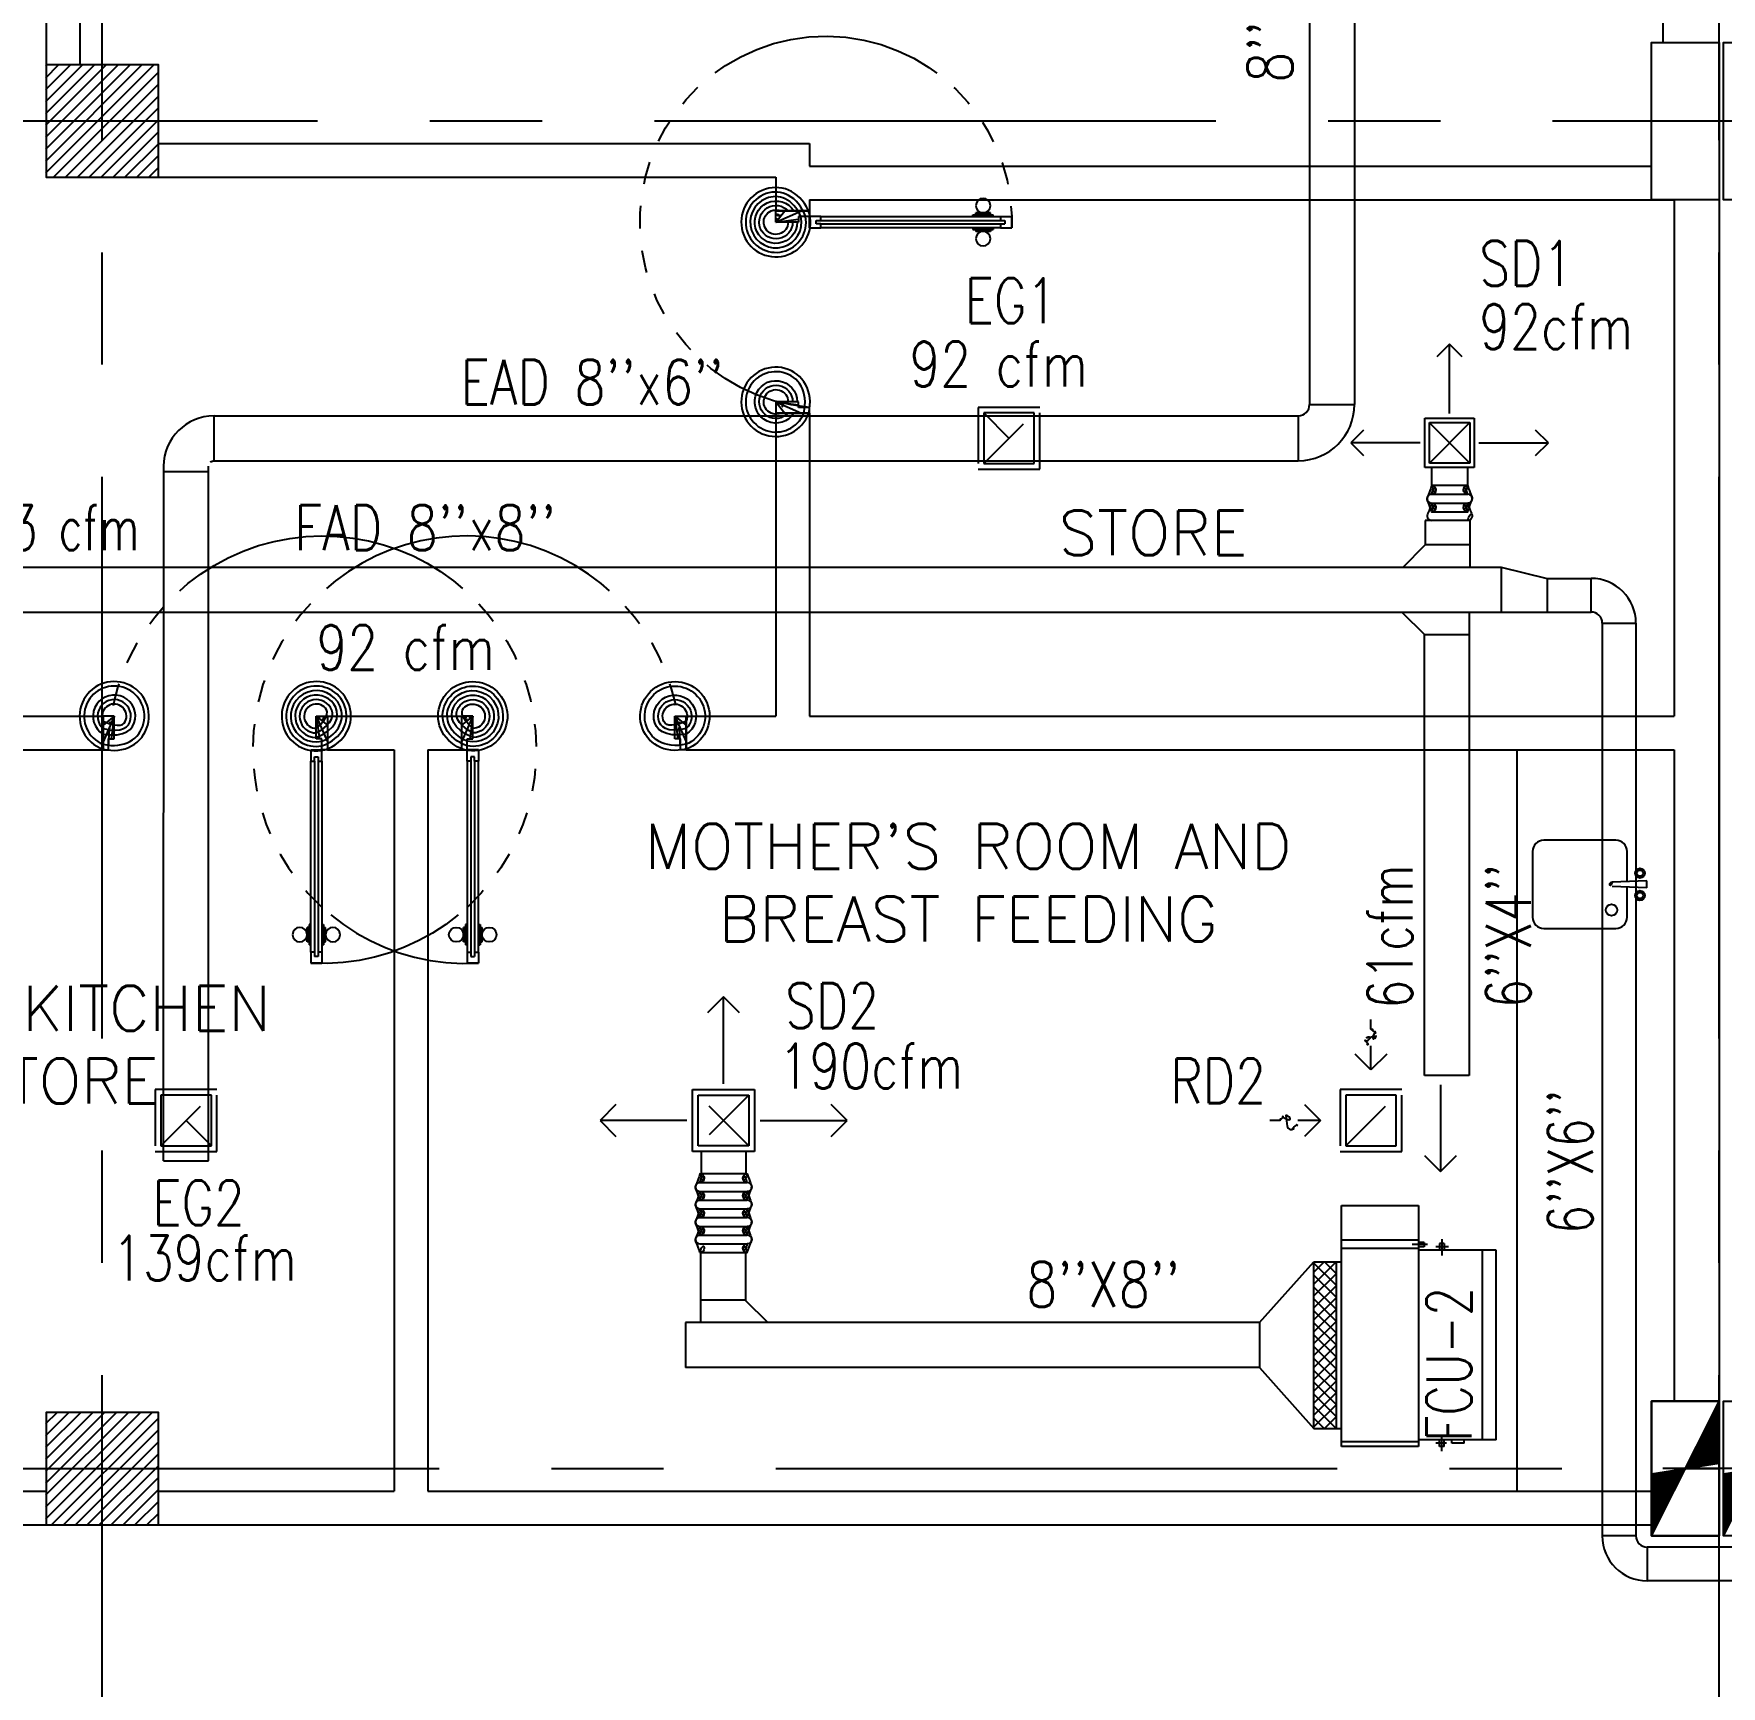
# Model space of a CAD drawing. Extents: x 417866029 to 417866302, y 43498045 to 43498122.
# Drawn here: x 417866045.9 to 417866053.41, y 43498081.62 to 43498088.98 of the extents above; entities that cross this region are included whole.
import ezdxf
from ezdxf.enums import TextEntityAlignment as Align

# ---------------------------------------------------------------- set-up
doc = ezdxf.new("R2010")
doc.units = 0
doc.header["$MEASUREMENT"] = 0
doc.linetypes.add('CENTERX2', pattern=[4, 2.5, -0.5, 0.5, -0.5])
doc.linetypes.add('HIDDEN', pattern=[0.375, 0.25, -0.125])
doc.layers.get('0').update_dxf_attribs({"linetype": 'CONTINUOUS'})
for name, color, linetype in [('AXES', 11, 'CENTERX2'), ('COL', 7, 'CONTINUOUS'), ('DOOR', 9, 'CONTINUOUS'), ('DUCT', 6, 'CONTINUOUS'), ('EXDUCT', 10, 'CONTINUOUS'), ('FCU', 6, 'CONTINUOUS'), ('HAT', 11, 'CONTINUOUS'), ('M-AC-FLEX', 7, 'CONTINUOUS'), ('M-EGU.', 2, 'CONTINUOUS'), ('M-TEXT', 2, 'CONTINUOUS'), ('NON-MEDICAL', 9, 'CONTINUOUS'), ('RM-NAME', 9, 'CONTINUOUS'), ('WALL', 9, 'CONTINUOUS')]:
    doc.layers.add(name, color=color, linetype=linetype)
doc.styles.add('ROMANS', font='ROMANS.shx', dxfattribs={"width": 0.6})

# ---------------------------------------------------------------- blocks, each defined once
blk = doc.blocks.new('DOOR90')
at = {"layer": 'DOOR', "color": 7, "linetype": 'ByBlock'}
for p, q in [((-150, 0), (0, 0)), ((-150, 0), (-150, -25)), ((0, -50), (-113.7, 0)), ((0, -50), (-40.1, 0)), ((0, -50), (0, 0)), ((-1000, -25), (-1050, -25)), ((-1050, -75), (-1050, -25)), ((-1050, -25), (-1050, -75)), ((-1000, -75), (-1050, -75)), ((-1000, -42), (-1020, -42)), ((-1020, -42), (-1020, -58)), ((-1000, -58), (-1020, -58)), ((-1000, -25), (-1000, -42)), ((-1000, -58), (-1000, -75)), ((-877.6, -17.8), (-967.6, -17.8)), ((-967.6, -25), (-967.6, -17.8)), ((-967.6, -75), (-967.6, -82.2)), ((-955, -8.8), (-890.2, -8.8)), ((-955, -17.8), (-955, -8.8)), ((-955, -17.8), (-890.2, -17.8)), ((-890.2, -17.8), (-890.2, -8.8)), ((-877.6, -25), (-877.6, -17.8)), ((-877.6, -75), (-877.6, -82.2)), ((-200, -25), (-150, -25)), ((-200, -42), (-200, -25)), ((-180, -42), (-200, -42)), ((-200, -58), (-180, -58)), ((-200, -75), (-200, -58)), ((-150, -75), (-200, -75)), ((-180, -58), (-180, -42)), ((-150, -25), (-100, -25)), ((-150, -75), (-150, -25)), ((-100, -25), (-100, -50)), ((0, -50), (-100, -36.6)), ((-100, -50), (0, -50)), ((-877.6, -82.2), (-967.6, -82.2)), ((-955, -82.2), (-890.2, -82.2)), ((-955, -82.2), (-955, -91.2)), ((-955, -91.2), (-890.2, -91.2)), ((-890.2, -82.2), (-890.2, -91.2)), ((-150, -875), (-100, -875)), ((-150, -900), (-150, -875)), ((-150, -900), (0, -900)), ((0, -900), (-150, -900)), ((0, -850), (-113.7, -900)), ((-100, -875), (-100, -850)), ((0, -850), (-100, -863.4)), ((-100, -850), (0, -850)), ((0, -850), (-40.1, -900)), ((0, -850), (0, -900))]:
    blk.add_line(p, q, dxfattribs=at)
at = {"layer": 'DOOR', "linetype": 'ByBlock'}
for p, q in [((-200, -25), (-1000, -25)), ((-200, -42), (-1000, -42)), ((-200, -58), (-1000, -58)), ((-1000, -75), (-200, -75))]:
    blk.add_line(p, q, dxfattribs=at)
at = {"layer": 'DOOR', "color": 7, "linetype": 'ByBlock'}
for centre in [(-922.6, 23.5), (-922.6, -123.5)]:
    blk.add_circle(centre, 32.4, dxfattribs=at)
for centre, radius, start, end in [((0, -50), 154.4, 161.10529, 166.28577), ((0, -50), 94.4, 148.01819, 180), ((0, -50), 134.4, 158.15985, 169.28002), ((0, -50), 114.4, 154.08384, 167.37743), ((0, -50), 74.4, 137.77643, 180), ((0, -50), 54.4, 113.20738, 180), ((0, -50), 34.4, 90, 180), ((0, -50), 14.4, 90, 180), ((0, -850), 154.4, 193.71423, 198.89471), ((0, -850), 134.4, 190.71998, 201.84015), ((0, -850), 94.4, 180, 211.98181), ((0, -850), 74.4, 180, 222.22357), ((0, -850), 54.4, 180, 246.79262), ((0, -850), 34.4, 180, 270), ((0, -850), 14.4, 180, 270)]:
    blk.add_arc(centre, radius, start, end, dxfattribs=at)
at = {"layer": 'DOOR', "linetype": 'HIDDEN', "ltscale": 0.5}
blk.add_arc((-222.2, -50), 828.2, 178.27012, 275.00304, dxfattribs=at)
blk = doc.blocks.new('DOOR-10')
at = {"layer": 'DOOR', "color": 0, "linetype": 'ByBlock'}
for p, q in [((-25.7, 1100), (-75.7, 1100)), ((-75.7, 1100), (-25.7, 1100)), ((-75.7, 1050), (-75.7, 1100)), ((-42.7, 1070), (-58.7, 1070)), ((-58.7, 1050), (-58.7, 1070)), ((-42.7, 1050), (-42.7, 1070)), ((-25.7, 1050), (-25.7, 1100)), ((-82.9, 1005), (-91.9, 1005)), ((-91.9, 1005), (-91.9, 940.2)), ((-75.7, 1017.6), (-82.9, 1017.6)), ((-82.9, 927.6), (-82.9, 1017.6)), ((-82.9, 1005), (-82.9, 940.2)), ((-58.7, 1050), (-75.7, 1050)), ((-25.7, 1050), (-42.7, 1050)), ((-25.7, 1017.6), (-18.5, 1017.6)), ((-18.5, 927.6), (-18.5, 1017.6)), ((-18.5, 1005), (-9.5, 1005)), ((-18.5, 1005), (-18.5, 940.2)), ((-9.5, 1005), (-9.5, 940.2)), ((-82.9, 940.2), (-91.9, 940.2)), ((-75.7, 927.6), (-82.9, 927.6)), ((-25.7, 927.6), (-18.5, 927.6)), ((-18.5, 940.2), (-9.5, 940.2)), ((-75.7, 200), (-58.7, 200)), ((-75.7, 150), (-75.7, 200)), ((-58.7, 200), (-58.7, 180)), ((-58.7, 180), (-42.7, 180)), ((-42.7, 200), (-25.7, 200)), ((-42.7, 180), (-42.7, 200)), ((-25.7, 200), (-25.7, 150)), ((-1000.7, 0), (-1000.7, 150)), ((-1000.7, 150), (-975.7, 150)), ((-1000.7, 150), (-1000.7, 0)), ((-975.7, 150), (-975.7, 100)), ((-975.7, 100), (-950.7, 100)), ((-950.7, 100), (-950.7, 0)), ((-75.7, 150), (-25.7, 150)), ((-50.7, 100), (-50.7, 0)), ((-25.7, 100), (-50.7, 100)), ((-0.7, 150), (-25.7, 150)), ((-25.7, 150), (-25.7, 100)), ((-950.7, 0), (-1000.7, 0)), ((-50.7, 0), (-0.7, 0))]:
    blk.add_line(p, q, dxfattribs=at)
at = {"layer": 'DOOR', "linetype": 'ByBlock'}
for p, q in [((-75.7, 1050), (-75.7, 200)), ((-58.7, 200), (-58.7, 1050)), ((-42.7, 200), (-42.7, 1050)), ((-25.7, 200), (-25.7, 1050))]:
    blk.add_line(p, q, dxfattribs=at)
at = {"layer": 'DOOR', "color": 9, "linetype": 'ByBlock'}
for p, q in [((-950.7, 0), (-1000.7, 113.7)), ((-950.7, 0), (-964.1, 100)), ((-50.7, 0), (-0.7, 113.7)), ((-50.7, 0), (-37.3, 100)), ((-0.7, 0), (-0.7, 150)), ((-950.7, 0), (-1000.7, 40.1)), ((-50.7, 0), (-0.7, 40.1))]:
    blk.add_line(p, q, dxfattribs=at)
at = {"layer": 'DOOR', "color": 0, "linetype": 'ByBlock'}
for centre in [(-124.2, 972.6), (22.8, 972.6)]:
    blk.add_circle(centre, 32.4, dxfattribs=at)
at = {"layer": 'DOOR', "linetype": 'HIDDEN', "ltscale": 0.5}
blk.add_arc((-23.4, 149.1), 952.3, 93.14816, 179.94816, dxfattribs=at)
at = {"layer": 'DOOR', "color": 9, "linetype": 'ByBlock'}
for centre, radius, start, end in [((-950.7, 0), 154.4, 103.71423, 108.89471), ((-950.7, 0), 134.4, 100.71998, 111.84015), ((-950.7, 0), 94.4, 90, 121.98181), ((-50.7, 0), 94.4, 58.01819, 90), ((-50.7, 0), 134.4, 68.15985, 79.28002), ((-50.7, 0), 114.4, 64.08384, 77.37743), ((-50.7, 0), 154.4, 71.10529, 76.28577), ((-950.7, 0), 74.4, 90, 132.22357), ((-950.7, 0), 54.4, 90, 156.79262), ((-950.7, 0), 34.4, 90, 180), ((-950.7, 0), 14.4, 90, 180), ((-50.7, 0), 74.4, 47.77643, 90), ((-50.7, 0), 54.4, 23.20738, 90), ((-50.7, 0), 34.4, 0, 90), ((-50.7, 0), 14.4, 0, 90)]:
    blk.add_arc(centre, radius, start, end, dxfattribs=at)
blk = doc.blocks.new('*X37')
at = {"color": 0}
for p, q in [((16890.5, -2466.6), (16943.5, -2413.6)), ((16890.5, -2519.6), (16990.5, -2419.6)), ((16990.5, -2565.5), (16890.5, -2465.5)), ((16890.5, -2572.6), (16990.5, -2472.6)), ((16990.5, -2512.5), (16891.6, -2413.6)), ((16990.5, -2459.4), (16944.6, -2413.6)), ((16990.5, -2618.5), (16890.5, -2518.5)), ((16890.5, -2625.7), (16990.5, -2525.7)), ((16990.5, -2671.6), (16890.5, -2571.6)), ((16890.5, -2678.7), (16990.5, -2578.7)), ((16990.5, -2724.6), (16890.5, -2624.6)), ((16890.5, -2731.7), (16990.5, -2631.7)), ((16990.5, -2777.6), (16890.5, -2677.6)), ((16890.5, -2784.8), (16990.5, -2684.8)), ((16990.5, -2830.7), (16890.5, -2730.7)), ((16890.5, -2837.8), (16990.5, -2737.8)), ((16990.5, -2883.7), (16890.5, -2783.7)), ((16890.5, -2890.8), (16990.5, -2790.8)), ((16990.5, -2936.7), (16890.5, -2836.7)), ((16890.5, -2943.9), (16990.5, -2843.9)), ((16990.5, -2989.8), (16890.5, -2889.8)), ((16890.5, -2996.9), (16990.5, -2896.9)), ((16990.5, -3042.8), (16890.5, -2942.8)), ((16890.5, -3049.9), (16990.5, -2949.9)), ((16990.5, -3095.8), (16890.5, -2995.8)), ((16890.5, -3103), (16990.5, -3003)), ((16990.5, -3148.9), (16890.5, -3048.9)), ((16891.5, -3154.9), (16990.5, -3056)), ((16943.5, -3154.9), (16890.5, -3101.9)), ((16944.6, -3154.9), (16990.5, -3109))]:
    blk.add_line(p, q, dxfattribs=at)
blk = doc.blocks.new('WHE06')
at = {"color": 3}
for p, q in [((689, 621.5), (346.1, 621.5)), ((346.1, 621.5), (346.1, 469.1)), ((689, 469.1), (689, 621.5)), ((232.1, 452.2), (232.1, 422.2)), ((232.1, 452.2), (252.1, 452.2)), ((242.1, 472.2), (242.1, 399.5)), ((252.1, 452.2), (252.1, 422.2)), ((321.1, 457.6), (321.1, 437.6)), ((321.1, 457.6), (346.1, 457.6)), ((60.3, -422.2), (60.3, 422.2)), ((212.3, 437.2), (269.1, 437.2)), ((305, 447.6), (373.3, 447.6)), ((321.1, 437.6), (346.1, 437.6)), ((346.1, 430.4), (689, 430.4)), ((811.2, 370.7), (689, 370.7)), ((711.2, -370.7), (711.2, 370.7)), ((811.2, -370.7), (811.2, 370.7)), ((811.2, -370.7), (689, -370.7)), ((141.6, -437.2), (141.6, -422.2)), ((141.6, -437.2), (196.6, -437.2)), ((196.6, -437.2), (196.6, -422.2)), ((221.4, -437.2), (269.1, -437.2)), ((232.1, -452.2), (232.1, -422.2)), ((242.1, -472.2), (242.1, -399.5)), ((252.1, -452.2), (252.1, -422.2)), ((346.1, -430.4), (689, -430.4)), ((232.1, -452.2), (252.1, -452.2))]:
    blk.add_line(p, q, dxfattribs=at)
at = {"color": 6}
for p, q in [((346.1, 469.1), (346.1, -450.8)), ((689, 469.1), (346.1, 469.1)), ((689, -450.8), (689, 469.1)), ((0, -422.2), (0, 422.2)), ((0, 422.2), (346.1, 422.2)), ((0, -422.2), (346.1, -422.2)), ((346.1, -450.8), (689, -450.8))]:
    blk.add_line(p, q, dxfattribs=at)
at = {"color": 11}
blk.add_blockref('*X37', (-16179.3, 2784.3), dxfattribs=at)
blk = doc.blocks.new('RM1')
at = {"layer": 'RM-NAME', "style": 'ROMANS'}
for tag, p in [('ROOMNAME1', (0, 323.8)), ('ROOMNAME2', (0, 0))]:
    blk.add_attdef(tag, text='', height=200, dxfattribs=at).set_placement(p, align=Align.MIDDLE)
blk = doc.blocks.new('*X55')
at = {"color": 0}
for p, q in [((84179.2, 155508.6), (84660.3, 155989.7)), ((84179.2, 155561.7), (84607.3, 155989.7)), ((84179.2, 155614.7), (84554.3, 155989.7)), ((84179.2, 155667.7), (84501.2, 155989.7)), ((84179.2, 155720.8), (84448.2, 155989.7)), ((84179.2, 155773.8), (84395.2, 155989.7)), ((84179.2, 155826.8), (84342.1, 155989.7)), ((84179.2, 155879.8), (84289.1, 155989.7)), ((84179.2, 155932.9), (84236.1, 155989.7)), ((84179.2, 155985.9), (84183, 155989.7)), ((84213.4, 155489.7), (84679.2, 155955.6)), ((84266.4, 155489.7), (84679.2, 155902.6)), ((84319.4, 155489.7), (84679.2, 155849.5)), ((84372.5, 155489.7), (84679.2, 155796.5)), ((84425.5, 155489.7), (84679.2, 155743.5)), ((84478.5, 155489.7), (84679.2, 155690.4)), ((84531.6, 155489.7), (84679.2, 155637.4)), ((84584.6, 155489.7), (84679.2, 155584.4)), ((84637.6, 155489.7), (84679.2, 155531.3))]:
    blk.add_line(p, q, dxfattribs=at)
blk = doc.blocks.new('COL50')
at = {"layer": 'COL'}
blk.add_lwpolyline([(-250, 250), (-250, -250), (250, -250), (250, 250)], close=True, dxfattribs=at)
blk = doc.blocks.new('*X57')
at = {"color": 0}
for p, q in [((84179.2, 149515.9), (84653.1, 149989.7)), ((84179.2, 149568.9), (84600, 149989.7)), ((84179.2, 149622), (84547, 149989.7)), ((84179.2, 149675), (84494, 149989.7)), ((84179.2, 149728), (84440.9, 149989.7)), ((84179.2, 149781.1), (84387.9, 149989.7)), ((84179.2, 149834.1), (84334.9, 149989.7)), ((84179.2, 149887.1), (84281.8, 149989.7)), ((84179.2, 149940.2), (84228.8, 149989.7)), ((84206.1, 149489.7), (84679.2, 149962.9)), ((84259.1, 149489.7), (84679.2, 149909.8)), ((84312.2, 149489.7), (84679.2, 149856.8)), ((84365.2, 149489.7), (84679.2, 149803.8)), ((84418.2, 149489.7), (84679.2, 149750.7)), ((84471.3, 149489.7), (84679.2, 149697.7)), ((84524.3, 149489.7), (84679.2, 149644.7)), ((84577.3, 149489.7), (84679.2, 149591.6)), ((84630.4, 149489.7), (84679.2, 149538.6))]:
    blk.add_line(p, q, dxfattribs=at)
blk = doc.blocks.new('C5V')
at = {"layer": 'HAT'}
h = blk.add_hatch(dxfattribs=at)
h.set_pattern_fill('ANSI31', color=256, scale=300, style=0)
h.set_pattern_definition([(45, (-249196.182, -54711.005), (-26.5165043, 26.5165043), [])])
h.paths.add_polyline_path([(-20, 600), (-320, 600), (-320, 300), (-20, 300)])
h.paths.add_polyline_path([(-20, 300), (-320, 300), (-320, 0), (-20, 0)])
h = blk.add_hatch(dxfattribs=at)
h.set_pattern_fill('ANSI31', color=256, scale=300, style=0)
h.set_pattern_definition([(45, (-248876.182, -54711.005), (-26.5165043, 26.5165043), [])])
h.paths.add_polyline_path([(300, 600), (0, 600), (0, 300), (300, 300)])
h.paths.add_polyline_path([(300, 300), (0, 300), (0, 0), (300, 0)])
at = {"layer": 'COL'}
for points in [[(-20, 600), (-20, 0), (-320, 0), (-320, 600)], [(300, 600), (300, 0), (0, 0), (0, 600)]]:
    blk.add_lwpolyline(points, close=True, dxfattribs=at)
blk = doc.blocks.new('C11')
at = {"layer": 'HAT'}
h = blk.add_hatch(dxfattribs=at)
h.set_pattern_fill('ANSI31', color=256, scale=300, style=0)
h.set_pattern_definition([(45, (-248556.182, -75061.005), (-26.5165043, 26.5165043), [])])
h.paths.add_polyline_path([(300, 700), (0, 700), (0, 350), (300, 350)])
h.paths.add_polyline_path([(300, 350), (0, 350), (0, 0), (300, 0)])
at = {"layer": 'COL'}
blk.add_lwpolyline([(300, 700), (300, 0), (0, 0), (0, 700)], close=True, dxfattribs=at)
blk = doc.blocks.new('C11D')
at = {"layer": 'COL', "linetype": 'ByBlock'}
for p in [(-320, 0), (0, 0)]:
    blk.add_blockref('C11', p, dxfattribs=at)

msp = doc.modelspace()

# ---------------------------------------------------------------- linework, layer by layer
at = {"layer": 'AXES'}
for p, q in [((417866053.4035, 43498044.5064), (417866053.4035, 43498121.4271)), ((417866046.2035, 43498044.5064), (417866046.2035, 43498105.0907)), ((417866103.1626, 43498088.5907), (417866037.2035, 43498088.5907)), ((417866103.1626, 43498088.5907), (417866053.1535, 43498088.5907)), ((417866037.2035, 43498082.5907), (417866053.4035, 43498082.5907)), ((417866103.1626, 43498082.5907), (417866053.1535, 43498082.5907))]:
    msp.add_line(p, q, dxfattribs=at)
at = {"layer": 'DUCT'}
for p, q in [((417866052.0953, 43498086.8117), (417866052.0953, 43498086.7037)), ((417866052.2953, 43498086.8117), (417866052.0953, 43498086.8117)), ((417866052.2953, 43498086.6037), (417866052.2953, 43498086.8117)), ((417866051.9953, 43498086.6037), (417866052.0953, 43498086.7037)), ((417866051.9912, 43498086.4048), (417866052.0912, 43498086.3048)), ((417866052.2912, 43498086.4048), (417866052.2912, 43498084.3403)), ((417866052.0912, 43498084.3403), (417866052.0912, 43498086.3048)), ((417866052.2912, 43498084.3403), (417866052.0912, 43498084.3403)), ((417866048.8684, 43498083.2394), (417866048.8684, 43498083.5522)), ((417866049.0684, 43498083.5522), (417866049.0684, 43498083.3394)), ((417866049.1684, 43498083.2394), (417866049.0684, 43498083.3394))]:
    msp.add_line(p, q, dxfattribs=at)
at = {"layer": 'DUCT', "linetype": 'ByBlock'}
for p, q in [((417866052.0953, 43498086.7048), (417866052.2953, 43498086.7048)), ((417866045.5208, 43498086.6048), (417866052.4336, 43498086.6048)), ((417866052.4336, 43498086.6048), (417866052.4336, 43498086.4048)), ((417866052.4336, 43498086.6048), (417866052.6379, 43498086.5548)), ((417866052.6379, 43498086.5548), (417866052.8358, 43498086.5548)), ((417866052.6379, 43498086.5548), (417866052.6379, 43498086.4048)), ((417866052.8336, 43498086.4048), (417866052.8336, 43498086.5548)), ((417866043.8895, 43498086.4048), (417866052.8336, 43498086.4048)), ((417866052.8836, 43498086.3548), (417866052.8836, 43498082.2907)), ((417866052.8836, 43498086.3548), (417866053.0336, 43498086.3548)), ((417866053.0336, 43498086.3548), (417866053.0336, 43498082.2907)), ((417866052.0912, 43498086.3048), (417866052.2912, 43498086.3048)), ((417866051.3572, 43498083.2405), (417866051.5997, 43498083.5112)), ((417866049.0684, 43498083.3405), (417866048.8684, 43498083.3405)), ((417866051.3572, 43498083.2405), (417866048.8015, 43498083.2405)), ((417866048.8015, 43498083.2405), (417866048.8015, 43498083.0405)), ((417866051.3572, 43498083.2405), (417866051.3572, 43498083.0405)), ((417866051.3572, 43498083.0405), (417866048.8015, 43498083.0405)), ((417866051.3572, 43498083.0405), (417866051.5997, 43498082.7698)), ((417866053.0336, 43498082.2907), (417866052.8836, 43498082.2907)), ((417866059.7227, 43498082.2407), (417866053.0836, 43498082.2407)), ((417866053.0836, 43498082.2407), (417866053.0836, 43498082.0907)), ((417866059.7227, 43498082.0907), (417866053.0836, 43498082.0907))]:
    msp.add_line(p, q, dxfattribs=at)
at = {"layer": 'DUCT', "color": 2, "linetype": 'ByBlock'}
msp.add_line((417866046.6893, 43498084.0282), (417866046.5768, 43498084.1407), dxfattribs=at)
at = {"layer": 'DUCT', "linetype": 'ByBlock'}
for centre, radius, start, end in [((417866052.8336, 43498086.3548), 0.2, 0, 90), ((417866052.8336, 43498086.3548), 0.05, 0, 90), ((417866053.0836, 43498082.2907), 0.2, 180, 270), ((417866053.0836, 43498082.2907), 0.05, 180, 270)]:
    msp.add_arc(centre, radius, start, end, dxfattribs=at)
at = {"layer": 'EXDUCT', "linetype": 'ByBlock'}
for p, q in [((417866051.78, 43498095.1107), (417866051.78, 43498087.3286)), ((417866051.58, 43498090.7939), (417866051.58, 43498087.3286)), ((417866051.58, 43498087.3286), (417866051.78, 43498087.3286)), ((417866046.7018, 43498087.2786), (417866051.53, 43498087.2786)), ((417866046.7018, 43498087.0786), (417866046.7018, 43498087.2786)), ((417866051.53, 43498087.2786), (417866051.53, 43498087.0786)), ((417866046.4768, 43498083.9615), (417866046.477, 43498087.0613)), ((417866046.7018, 43498087.0786), (417866051.53, 43498087.0786)), ((417866046.6768, 43498087.0286), (417866046.477, 43498087.0286)), ((417866046.6768, 43498083.9615), (417866046.6768, 43498087.0536)), ((417866046.4768, 43498083.9615), (417866046.6768, 43498083.9615))]:
    msp.add_line(p, q, dxfattribs=at)
for centre, radius, start, end in [((417866051.53, 43498087.3286), 0.05, 270, 0), ((417866051.53, 43498087.3286), 0.25, 270, 0), ((417866046.7018, 43498087.0536), 0.225, 90, 180), ((417866046.7018, 43498087.0536), 0.025, 90, 180)]:
    msp.add_arc(centre, radius, start, end, dxfattribs=at)
at = {"layer": 'M-AC-FLEX', "color": 11}
for p, q in [((417866052.1235, 43498086.9291), (417866052.2845, 43498086.9291)), ((417866052.1235, 43498086.8901), (417866052.2845, 43498086.8901)), ((417866052.1235, 43498086.8511), (417866052.2845, 43498086.8511)), ((417866048.8652, 43498083.8642), (417866049.0762, 43498083.8642)), ((417866048.8652, 43498083.8252), (417866049.0762, 43498083.8252)), ((417866048.8652, 43498083.7862), (417866049.0762, 43498083.7862)), ((417866048.8652, 43498083.7472), (417866049.0762, 43498083.7472)), ((417866048.8652, 43498083.7082), (417866049.0762, 43498083.7082)), ((417866048.8652, 43498083.6692), (417866049.0762, 43498083.6692)), ((417866048.8652, 43498083.6302), (417866049.0762, 43498083.6302)), ((417866048.8652, 43498083.5912), (417866049.0762, 43498083.5912)), ((417866048.8684, 43498083.5522), (417866049.0762, 43498083.5522))]:
    msp.add_line(p, q, dxfattribs=at)
at = {"layer": 'M-AC-FLEX'}
for points in [[(417866052.1235, 43498086.9681, -1), (417866052.1235, 43498086.9291, 1), (417866052.1235, 43498086.8901)], [(417866052.1235, 43498086.8511, 1), (417866052.1235, 43498086.8901, -1), (417866052.1235, 43498086.9291)], [(417866052.1235, 43498086.9291, 1), (417866052.1235, 43498086.9681, -0.000618), (417866052.1235, 43498086.9681, -0.000618)], [(417866052.2845, 43498086.9291, -0.998764), (417866052.2845, 43498086.9681, -0.998764)], [(417866052.2845, 43498086.9681, 1), (417866052.2845, 43498086.9291, -1), (417866052.2845, 43498086.8901)], [(417866052.2845, 43498086.8511, -1), (417866052.2845, 43498086.8901, 1), (417866052.2845, 43498086.9291)], [(417866052.1235, 43498086.8901, -1), (417866052.1235, 43498086.8511, 1), (417866052.1235, 43498086.8121)], [(417866052.2845, 43498086.8901, 1), (417866052.2845, 43498086.8511, -1), (417866052.2845, 43498086.8121)], [(417866052.2845, 43498086.8121, 1), (417866052.2845, 43498086.8511)], [(417866048.8652, 43498083.9032, -1), (417866048.8652, 43498083.8642, 1), (417866048.8652, 43498083.8252)], [(417866048.8652, 43498083.8642, 1), (417866048.8652, 43498083.9032, -0.000618), (417866048.8652, 43498083.9032, -0.000618)], [(417866049.0762, 43498083.8642, -0.998764), (417866049.0762, 43498083.9032, -0.998764)], [(417866049.0762, 43498083.9032, 1), (417866049.0762, 43498083.8642, -1), (417866049.0762, 43498083.8252)], [(417866048.8652, 43498083.7862, 1), (417866048.8652, 43498083.8252, -1), (417866048.8652, 43498083.8642)], [(417866048.8652, 43498083.8252, -1), (417866048.8652, 43498083.7862, 1), (417866048.8652, 43498083.7472)], [(417866049.0762, 43498083.7862, -1), (417866049.0762, 43498083.8252, 1), (417866049.0762, 43498083.8642)], [(417866049.0762, 43498083.8252, 1), (417866049.0762, 43498083.7862, -1), (417866049.0762, 43498083.7472)], [(417866048.8652, 43498083.7082, 1), (417866048.8652, 43498083.7472, -1), (417866048.8652, 43498083.7862)], [(417866049.0762, 43498083.7082, -1), (417866049.0762, 43498083.7472, 1), (417866049.0762, 43498083.7862)], [(417866048.8652, 43498083.7472, -1), (417866048.8652, 43498083.7082, 1), (417866048.8652, 43498083.6692, -0.000618), (417866048.8653, 43498083.6692, -0.000618)], [(417866048.8652, 43498083.6302, 1), (417866048.8652, 43498083.6692, -1), (417866048.8652, 43498083.7082, 0.000618), (417866048.8653, 43498083.7082, 0.000618)], [(417866049.0762, 43498083.7472, 1), (417866049.0762, 43498083.7082, -1), (417866049.0762, 43498083.6692)], [(417866049.0762, 43498083.6302, -1), (417866049.0762, 43498083.6692, 1), (417866049.0762, 43498083.7082)], [(417866048.8652, 43498083.6692, -1), (417866048.8652, 43498083.6302, 1), (417866048.8652, 43498083.5912)], [(417866048.8652, 43498083.5522, 1), (417866048.8652, 43498083.5912, -1), (417866048.8652, 43498083.6302)], [(417866049.0762, 43498083.6692, 1), (417866049.0762, 43498083.6302, -1), (417866049.0762, 43498083.5912)], [(417866049.0762, 43498083.5522, -1), (417866049.0762, 43498083.5912, 1), (417866049.0762, 43498083.6302)], [(417866049.0762, 43498083.5912, 0.999563), (417866049.0762, 43498083.5522, 0.999563)]]:
    msp.add_lwpolyline(points, format="xyb", dxfattribs=at)
at = {"layer": 'M-EGU.'}
for p, q in [((417866052.2035, 43498087.5981), (417866052.1469, 43498087.5415)), ((417866052.2035, 43498087.2892), (417866052.2035, 43498087.5981)), ((417866052.2601, 43498087.5415), (417866052.2035, 43498087.5981)), ((417866050.3538, 43498087.2911), (417866050.1288, 43498087.2911)), ((417866050.1288, 43498087.2911), (417866050.1288, 43498087.0661)), ((417866050.3538, 43498087.0661), (417866050.3538, 43498087.2911)), ((417866051.8201, 43498087.2147), (417866051.7635, 43498087.1581)), ((417866052.0935, 43498087.0481), (417866052.0935, 43498087.2681)), ((417866052.0935, 43498087.2681), (417866052.3135, 43498087.2681)), ((417866052.3135, 43498087.2681), (417866052.3135, 43498087.0481)), ((417866052.6435, 43498087.1581), (417866052.5869, 43498087.2147)), ((417866052.0725, 43498087.1581), (417866051.7635, 43498087.1581)), ((417866051.7635, 43498087.1581), (417866051.8201, 43498087.1015)), ((417866052.3346, 43498087.1581), (417866052.6435, 43498087.1581)), ((417866052.5869, 43498087.1015), (417866052.6435, 43498087.1581)), ((417866050.1288, 43498087.0661), (417866050.3538, 43498087.0661)), ((417866052.3135, 43498087.0481), (417866052.0935, 43498087.0481)), ((417866052.1235, 43498087.0481), (417866052.1235, 43498086.9681)), ((417866052.2835, 43498087.0481), (417866052.2835, 43498086.9681)), ((417866052.2835, 43498086.9681), (417866052.1235, 43498086.9681)), ((417866048.9702, 43498084.6907), (417866048.8995, 43498084.62)), ((417866048.9702, 43498084.3045), (417866048.9702, 43498084.6907)), ((417866049.0409, 43498084.62), (417866048.9702, 43498084.6907)), ((417866051.8535, 43498084.5477), (417866051.8535, 43498084.5907)), ((417866051.8535, 43498084.3657), (417866051.7828, 43498084.4364)), ((417866051.8535, 43498084.3657), (417866051.8535, 43498084.4726)), ((417866051.9242, 43498084.4364), (417866051.8535, 43498084.3657)), ((417866048.8327, 43498084.0032), (417866048.8327, 43498084.2782)), ((417866048.8327, 43498084.2782), (417866049.1077, 43498084.2782)), ((417866049.1077, 43498084.2782), (417866049.1077, 43498084.0032)), ((417866052.1633, 43498084.3001), (417866052.1633, 43498083.9139)), ((417866046.6893, 43498084.2532), (417866046.4643, 43498084.2532)), ((417866046.4643, 43498084.2532), (417866046.4643, 43498084.0282)), ((417866046.6893, 43498084.0282), (417866046.6893, 43498084.2532)), ((417866048.4909, 43498084.2114), (417866048.4202, 43498084.1407)), ((417866049.5202, 43498084.1407), (417866049.4495, 43498084.2114)), ((417866051.5578, 43498084.2114), (417866051.6285, 43498084.1407)), ((417866051.966, 43498084.2532), (417866051.741, 43498084.2532)), ((417866051.741, 43498084.2532), (417866051.741, 43498084.0282)), ((417866051.966, 43498084.0282), (417866051.966, 43498084.2532)), ((417866048.8064, 43498084.1407), (417866048.4202, 43498084.1407)), ((417866048.4202, 43498084.1407), (417866048.4909, 43498084.07)), ((417866049.134, 43498084.1407), (417866049.5202, 43498084.1407)), ((417866049.4495, 43498084.07), (417866049.5202, 43498084.1407)), ((417866051.4478, 43498084.1407), (417866051.4035, 43498084.1407)), ((417866051.6285, 43498084.1407), (417866051.5275, 43498084.1407)), ((417866051.6285, 43498084.1407), (417866051.5578, 43498084.07)), ((417866046.4643, 43498084.0282), (417866046.6893, 43498084.0282)), ((417866049.1077, 43498084.0032), (417866048.8327, 43498084.0032)), ((417866048.8702, 43498084.0032), (417866048.8702, 43498083.9032)), ((417866049.0702, 43498084.0032), (417866049.0702, 43498083.9032)), ((417866051.741, 43498084.0282), (417866051.966, 43498084.0282)), ((417866052.0926, 43498083.9846), (417866052.1633, 43498083.9139)), ((417866052.1633, 43498083.9139), (417866052.234, 43498083.9846)), ((417866049.0702, 43498083.9032), (417866048.8702, 43498083.9032))]:
    msp.add_line(p, q, dxfattribs=at)
at = {"layer": 'M-EGU.', "linetype": 'HIDDEN'}
for p, q in [((417866050.3788, 43498087.3161), (417866050.1038, 43498087.3161)), ((417866050.1038, 43498087.3161), (417866050.1038, 43498087.0411)), ((417866050.1288, 43498087.0661), (417866050.3538, 43498087.2911)), ((417866050.1288, 43498087.2911), (417866050.2413, 43498087.1786)), ((417866050.3788, 43498087.0411), (417866050.3788, 43498087.3161)), ((417866052.1135, 43498087.2481), (417866052.2935, 43498087.2481)), ((417866052.2935, 43498087.2481), (417866052.1135, 43498087.0681)), ((417866052.2935, 43498087.0681), (417866052.1135, 43498087.2481)), ((417866052.1135, 43498087.0681), (417866052.1135, 43498087.2481)), ((417866052.2935, 43498087.2481), (417866052.2935, 43498087.0681)), ((417866052.2935, 43498087.0681), (417866052.1135, 43498087.0681)), ((417866050.1038, 43498087.0411), (417866050.3788, 43498087.0411)), ((417866046.7143, 43498084.2782), (417866046.4393, 43498084.2782)), ((417866046.4393, 43498084.2782), (417866046.4393, 43498084.0032)), ((417866046.7143, 43498084.0032), (417866046.7143, 43498084.2782)), ((417866051.991, 43498084.2782), (417866051.716, 43498084.2782)), ((417866051.716, 43498084.2782), (417866051.716, 43498084.0032)), ((417866051.991, 43498084.0032), (417866051.991, 43498084.2782)), ((417866046.4643, 43498084.0282), (417866046.6893, 43498084.2532)), ((417866048.8577, 43498084.2532), (417866049.0827, 43498084.2532)), ((417866049.0827, 43498084.2532), (417866048.8577, 43498084.0282)), ((417866049.0827, 43498084.0282), (417866048.8577, 43498084.2532)), ((417866048.8577, 43498084.0282), (417866048.8577, 43498084.2532)), ((417866049.0827, 43498084.2532), (417866049.0827, 43498084.0282)), ((417866051.741, 43498084.0282), (417866051.966, 43498084.2532)), ((417866046.4393, 43498084.0032), (417866046.7143, 43498084.0032)), ((417866049.0827, 43498084.0282), (417866048.8577, 43498084.0282)), ((417866051.716, 43498084.0032), (417866051.991, 43498084.0032))]:
    msp.add_line(p, q, dxfattribs=at)
at = {"layer": 'M-EGU.'}
for points in [[(417866051.8535, 43498084.5477, -0.187862), (417866051.872, 43498084.5363, -0.202645), (417866051.8769, 43498084.5168, -0.616915), (417866051.8518, 43498084.5087, 0.668708), (417866051.8282, 43498084.4991, 0.194285), (417866051.8353, 43498084.4812, 0.186051), (417866051.8535, 43498084.4726)], [(417866051.4478, 43498084.1407, -0.1324), (417866051.459, 43498084.1568, -0.15664), (417866051.4744, 43498084.1631, -0.736612), (417866051.487, 43498084.1317, 0.774232), (417866051.5009, 43498084.1013, 0.203349), (417866051.522, 43498084.115, 0.193808), (417866051.5275, 43498084.1407)]]:
    msp.add_lwpolyline(points, format="xyb", dxfattribs=at)
at = {"layer": 'NON-MEDICAL'}
for p, q in [((417866052.5029, 43498085.7907), (417866052.5029, 43498082.4907)), ((417866052.5733, 43498085.3387), (417866052.5733, 43498085.0458)), ((417866052.9442, 43498085.3886), (417866052.6232, 43498085.3886)), ((417866052.9941, 43498085.2022), (417866052.9941, 43498085.3387)), ((417866053.0823, 43498085.2083), (417866052.9271, 43498085.2022)), ((417866053.0823, 43498085.1762), (417866052.9271, 43498085.1822)), ((417866052.9941, 43498085.0458), (417866052.9941, 43498085.1822)), ((417866053.0823, 43498085.1762), (417866053.0823, 43498085.2083)), ((417866052.6232, 43498084.9959), (417866052.9442, 43498084.9959))]:
    msp.add_line(p, q, dxfattribs=at)
for centre, radius in [((417866053.0512, 43498085.242), 0.0217), ((417866053.0512, 43498085.242), 0.014), ((417866052.9247, 43498085.0778), 0.0255), ((417866053.0512, 43498085.1425), 0.0217), ((417866053.0512, 43498085.1425), 0.014)]:
    msp.add_circle(centre, radius, dxfattribs=at)
for centre, radius, start, end in [((417866052.6232, 43498085.3387), 0.0499, 90, 180), ((417866052.9442, 43498085.3387), 0.0499, 0, 90), ((417866052.9271, 43498085.1922), 0.00997, 90, 270), ((417866052.6232, 43498085.0458), 0.0499, 180, 270), ((417866052.9442, 43498085.0458), 0.0499, 270, 0)]:
    msp.add_arc(centre, radius, start, end, dxfattribs=at)
at = {"layer": 'WALL', "linetype": 'ByBlock'}
for p, q in [((417866045.9535, 43498089.3282), (417866045.9535, 43498088.3407)), ((417866046.1035, 43498089.3282), (417866046.1035, 43498088.8407)), ((417866053.1535, 43498089.3157), (417866053.1535, 43498088.9407)), ((417866046.4535, 43498088.4907), (417866049.3535, 43498088.4907)), ((417866049.3535, 43498088.4907), (417866049.3535, 43498088.3907)), ((417866046.1035, 43498088.3407), (417866049.2035, 43498088.3407)), ((417866049.2035, 43498088.3407), (417866049.2035, 43498088.1907)), ((417866049.3535, 43498088.3907), (417866053.1035, 43498088.3907)), ((417866049.2035, 43498088.1907), (417866049.3535, 43498088.1907)), ((417866049.3535, 43498088.2407), (417866053.2035, 43498088.2407)), ((417866049.3535, 43498088.2407), (417866049.3535, 43498088.1907)), ((417866049.2035, 43498087.2907), (417866049.3535, 43498087.2907)), ((417866049.2035, 43498087.2907), (417866049.2035, 43498085.9407)), ((417866049.3535, 43498087.2907), (417866049.3535, 43498085.9407)), ((417866043.7535, 43498085.9407), (417866046.2068, 43498085.9407)), ((417866046.2068, 43498085.9407), (417866046.2068, 43498085.7907)), ((417866047.2068, 43498085.9407), (417866047.2068, 43498085.7907)), ((417866047.2068, 43498085.9407), (417866047.8035, 43498085.9407)), ((417866047.8035, 43498085.9407), (417866047.8035, 43498085.7907)), ((417866048.8035, 43498085.9407), (417866048.8035, 43498085.7907)), ((417866048.8035, 43498085.9407), (417866049.2035, 43498085.9407)), ((417866049.3535, 43498085.9407), (417866053.2035, 43498085.9407)), ((417866043.7535, 43498085.7907), (417866046.2068, 43498085.7907)), ((417866047.2068, 43498085.7907), (417866047.5035, 43498085.7907)), ((417866047.5035, 43498085.7907), (417866047.5035, 43498082.4907)), ((417866047.6535, 43498085.7907), (417866047.6535, 43498082.4907)), ((417866047.6535, 43498085.7907), (417866047.8035, 43498085.7907)), ((417866048.8035, 43498085.7907), (417866053.2035, 43498085.7907)), ((417866053.4035, 43498082.8407), (417866053.4035, 43498082.3407)), ((417866043.7535, 43498082.4907), (417866045.9535, 43498082.4907)), ((417866046.4535, 43498082.4907), (417866047.5035, 43498082.4907)), ((417866047.6535, 43498082.4907), (417866053.1035, 43498082.4907)), ((417866043.4035, 43498082.3407), (417866045.9535, 43498082.3407)), ((417866045.9535, 43498082.3407), (417866053.1035, 43498082.3407))]:
    msp.add_line(p, q, dxfattribs=at)
at = {"layer": 'WALL'}
for p, q in [((417866053.2035, 43498088.2407), (417866053.2035, 43498085.9407)), ((417866053.4035, 43498088.2407), (417866053.4035, 43498082.6407)), ((417866053.2035, 43498085.7907), (417866053.2035, 43498082.8907))]:
    msp.add_line(p, q, dxfattribs=at)
at = {"layer": 'WALL', "linetype": 'ByBlock', "ltscale": 0.3}
for points in [[(417866053.4035, 43498088.2407), (417866053.1035, 43498088.2407), (417866053.1035, 43498088.9407), (417866053.4035, 43498088.9407)], [(417866046.4535, 43498088.8407), (417866045.9535, 43498088.8407), (417866045.9535, 43498088.3407), (417866046.4535, 43498088.3407)], [(417866053.1035, 43498082.2907), (417866053.4035, 43498082.2907), (417866053.4035, 43498082.8907), (417866053.1035, 43498082.8907)], [(417866046.4535, 43498082.8407), (417866045.9535, 43498082.8407), (417866045.9535, 43498082.3407), (417866046.4535, 43498082.3407)]]:
    msp.add_lwpolyline(points, close=True, dxfattribs=at)

# ---------------------------------------------------------------- block references
at = {"layer": 'COL', "linetype": 'ByBlock', "xscale": 0.0009999871253967285, "yscale": 0.001000002026557922, "zscale": 0.001}
for name, p in [('C11D', (417866053.4235, 43498088.2407)), ('C5V', (417866053.4235, 43498082.2907))]:
    msp.add_blockref(name, p, dxfattribs=at)
at = {"layer": 'COL', "xscale": 0.0009999871253967285, "yscale": 0.001000002026557922, "zscale": 0.001}
for p in [(417866046.2035, 43498088.5907), (417866046.2035, 43498082.5907)]:
    msp.add_blockref('COL50', p, dxfattribs=at)
at = {"layer": 'DOOR', "color": 0, "linetype": 'ByBlock', "xscale": -0.0009999871253967285, "yscale": 0.001000002026557922, "zscale": 0.001}
msp.add_blockref('DOOR90', (417866049.2035, 43498088.1907), dxfattribs=at)
at = {"layer": 'DOOR', "color": 0, "linetype": 'ByBlock', "yscale": 0.001000002026557922, "zscale": 0.001, "rotation": 180}
for p, xscale in [((417866047.2075, 43498085.9407), -0.0009999871253967285), ((417866047.8028, 43498085.9407), 0.0009999871253967285)]:
    msp.add_blockref('DOOR-10', p, dxfattribs=dict(at, xscale=xscale))
at = {"layer": 'FCU', "linetype": 'ByBlock', "xscale": -0.0009999871253967285, "yscale": 0.001000002026557922, "zscale": 0.001}
msp.add_blockref('WHE06', (417866052.4109, 43498083.1405), dxfattribs=at)
at = {"layer": 'HAT', "xscale": 0.0009999871253967285, "yscale": 0.001000002026557922, "zscale": 0.001}
for name in ['*X55', '*X57']:
    msp.add_blockref(name, (417865961.7742, 43497932.851), dxfattribs=at)
at = {"layer": 'RM-NAME'}
ref = msp.add_blockref('RM1', (417866050.8828, 43498086.7576), dxfattribs=dict(at, xscale=0.0009999871253967285, yscale=0.001000002026557922, zscale=0.001))
ref.add_attrib('ROOMNAME2', 'STORE', dxfattribs={"height": 0.2, "style": 'ROMANS'}).set_placement((417866050.8828, 43498086.7576), align=Align.MIDDLE)
ref = msp.add_blockref('RM1', (417866050.0599, 43498085.038), dxfattribs=dict(at, xscale=0.0009999871253967285, yscale=0.001000002026557922, zscale=0.001))
ref.add_attrib('ROOMNAME2', 'BREAST FEEDING', dxfattribs={"height": 0.2, "style": 'ROMANS'}).set_placement((417866050.0599, 43498085.038), align=Align.MIDDLE)
ref.add_attrib('ROOMNAME1', "MOTHER'S ROOM AND", dxfattribs={"height": 0.2, "style": 'ROMANS'}).set_placement((417866050.0599, 43498085.3618), align=Align.MIDDLE)
ref = msp.add_blockref('RM1', (417866046.0325, 43498084.3164), dxfattribs=dict(at, xscale=0.0009999871253967285, yscale=0.001000002026557922, zscale=0.001))
ref.add_attrib('ROOMNAME2', 'STORE', dxfattribs={"height": 0.2, "style": 'ROMANS'}).set_placement((417866046.0325, 43498084.3164), align=Align.MIDDLE)
ref.add_attrib('ROOMNAME1', 'MILK KITCHEN', dxfattribs={"height": 0.2, "style": 'ROMANS'}).set_placement((417866046.0325, 43498084.6402), align=Align.MIDDLE)

# ---------------------------------------------------------------- texts
at = {"layer": 'M-TEXT', "style": 'ROMANS'}
for s, width, p in [("8''x8''", 0.8, (417866051.5041, 43498088.7625)), ('61cfm', 0.75, (417866052.0379, 43498084.6384)), ("6''X4''", 0.75, (417866052.5652, 43498084.6414)), ("6''X6''", 0.75, (417866052.8409, 43498083.6356)), ('FCU-2', 0.75, (417866052.3005, 43498082.711))]:
    msp.add_text(s, height=0.2, rotation=90, dxfattribs=dict(at, width=width)).set_placement(p)
for s, width, p in [('SD1', 0.8, (417866052.3361, 43498087.8572)), ('EG1', 0.8, (417866050.0444, 43498087.6913)), ('92cfm', 0.8, (417866052.3361, 43498087.5758)), ('92 cfm', 0.8, (417866049.7982, 43498087.4087)), ("EAD 8''x6''", 0.8, (417866047.7991, 43498087.3284)), ('253 cfm', 0.7, (417866045.5531, 43498086.6802)), ("FAD 8''x8''", 0.8, (417866047.0593, 43498086.6802)), ('92 cfm', 0.8, (417866047.1572, 43498086.1467)), ('SD2', 0.8, (417866049.2446, 43498084.5525)), ('190cfm', 0.8, (417866049.2159, 43498084.2832)), ('RD2', 0.8, (417866050.9607, 43498084.2172)), ('EG2', 0.8, (417866046.4263, 43498083.6742)), ('139cfm', 0.8, (417866046.2475, 43498083.4283)), ("8''X8''", 0.8, (417866050.3193, 43498083.311))]:
    msp.add_text(s, height=0.2, dxfattribs=dict(at, width=width)).set_placement(p)

doc.saveas('drawing.dxf')
